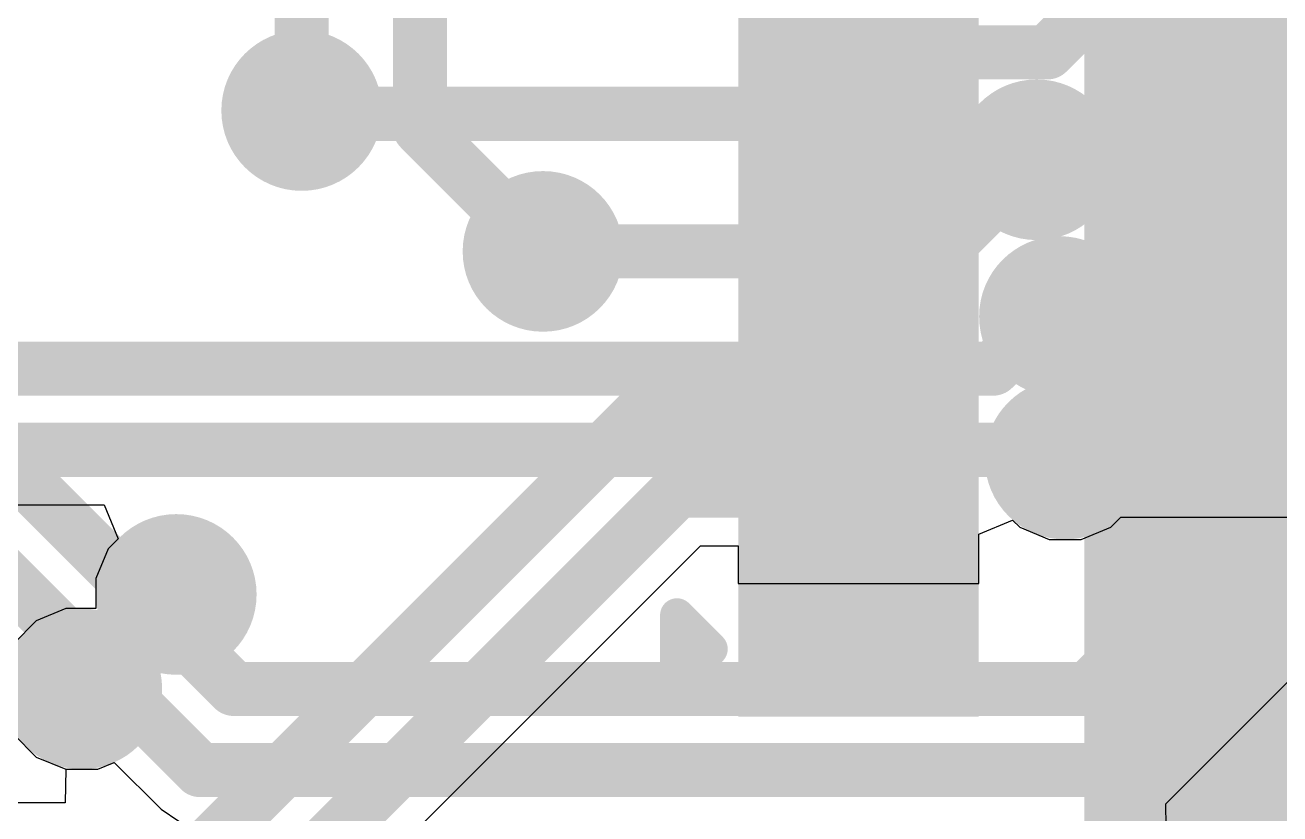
# Model space of a CAD drawing. Header units: inches. Extents: x -2.7 to 28.9, y -2.7 to 27.9.
# Drawn here: x 7.115 to 11.826, y 3.252 to 6.214 of the extents above; entities that cross this region are included whole.
import ezdxf

# ---------------------------------------------------------------- set-up
doc = ezdxf.new("R2010")
doc.units = ezdxf.units.IN
for name, color, linetype in [('Bottom Layer', 5, 'Continuous'), ('Bottom Solder', 6, 'Continuous'), ('Top Layer', 1, 'Continuous'), ('Top Overlay', 2, 'Continuous'), ('Top Paste', 8, 'Continuous'), ('Top Solder', 216, 'Continuous'), ('Via Holes', 16, 'Continuous')]:
    doc.layers.add(name, color=color, linetype=linetype)

# ---------------------------------------------------------------- blocks, each defined once
blk = doc.blocks.new('10152803_00011LF_3')
at = {"layer": 'Top Layer'}
for points in [[(-3.15, 6.12), (-2.85, 6.12), (-2.85, 5.42), (-3.15, 5.42)], [(-2.65, 6.12), (-2.35, 6.12), (-2.35, 5.42), (-2.65, 5.42)], [(-2.15, 6.12), (-1.85, 6.12), (-1.85, 5.42), (-2.15, 5.42)], [(-1.65, 6.12), (-1.35, 6.12), (-1.35, 5.42), (-1.65, 5.42)], [(-1.15, 6.12), (-0.85, 6.12), (-0.85, 5.42), (-1.15, 5.42)], [(-3.6, 4.82), (-2.6, 4.82), (-2.6, 4.12), (-3.6, 4.12)], [(-2.4, 4.82), (-2.1, 4.82), (-2.1, 4.12), (-2.4, 4.12)], [(-1.9, 4.82), (-1.6, 4.82), (-1.6, 4.12), (-1.9, 4.12)], [(-1.4, 4.82), (-1.1, 4.82), (-1.1, 4.12), (-1.4, 4.12)], [(-0.9, 4.82), (-0.6, 4.82), (-0.6, 4.12), (-0.9, 4.12)]]:
    blk.add_hatch(color=1, dxfattribs=at).paths.add_polyline_path(points)
at = {"layer": 'Top Paste'}
for points in [[(-3.15, 6.12), (-2.85, 6.12), (-2.85, 5.42), (-3.15, 5.42)], [(-2.65, 6.12), (-2.35, 6.12), (-2.35, 5.42), (-2.65, 5.42)], [(-2.15, 6.12), (-1.85, 6.12), (-1.85, 5.42), (-2.15, 5.42)], [(-1.65, 6.12), (-1.35, 6.12), (-1.35, 5.42), (-1.65, 5.42)], [(-1.15, 6.12), (-0.85, 6.12), (-0.85, 5.42), (-1.15, 5.42)], [(-3.6, 4.82), (-2.6, 4.82), (-2.6, 4.12), (-3.6, 4.12)], [(-2.4, 4.82), (-2.1, 4.82), (-2.1, 4.12), (-2.4, 4.12)], [(-1.9, 4.82), (-1.6, 4.82), (-1.6, 4.12), (-1.9, 4.12)], [(-1.4, 4.82), (-1.1, 4.82), (-1.1, 4.12), (-1.4, 4.12)], [(-0.9, 4.82), (-0.6, 4.82), (-0.6, 4.12), (-0.9, 4.12)]]:
    blk.add_hatch(color=8, dxfattribs=at).paths.add_polyline_path(points)
at = {"layer": 'Top Solder'}
for points in [[(-3.2516, 6.2216), (-2.7484, 6.2216), (-2.7484, 5.3184), (-3.2516, 5.3184)], [(-2.7516, 6.2216), (-2.2484, 6.2216), (-2.2484, 5.3184), (-2.7516, 5.3184)], [(-2.2516, 6.2216), (-1.7484, 6.2216), (-1.7484, 5.3184), (-2.2516, 5.3184)], [(-1.7516, 6.2216), (-1.2484, 6.2216), (-1.2484, 5.3184), (-1.7516, 5.3184)], [(-1.2516, 6.2216), (-0.7484, 6.2216), (-0.7484, 5.3184), (-1.2516, 5.3184)], [(-0.7516, 6.2216), (-0.2484, 6.2216), (-0.2484, 5.3184), (-0.7516, 5.3184)], [(-3.7016, 4.9216), (-2.4984, 4.9216), (-2.4984, 4.0184), (-3.7016, 4.0184)], [(-2.5016, 4.9216), (-1.9984, 4.9216), (-1.9984, 4.0184), (-2.5016, 4.0184)], [(-2.0016, 4.9216), (-1.4984, 4.9216), (-1.4984, 4.0184), (-2.0016, 4.0184)], [(-1.5016, 4.9216), (-0.9984, 4.9216), (-0.9984, 4.0184), (-1.5016, 4.0184)], [(-1.0016, 4.9216), (-0.4984, 4.9216), (-0.4984, 4.0184), (-1.0016, 4.0184)]]:
    blk.add_hatch(color=216, dxfattribs=at).paths.add_polyline_path(points)
at = {"layer": 'Top Overlay'}
for points in [[(-3.1242, 6.4516, 0.127, 0.127, 0), (-2.9972, 6.3246, 0.127, 0.127, 0)], [(-3.1242, 6.4516, 0.127, 0.127, 0), (-2.8702, 6.4516, 0.127, 0.127, 0)], [(-2.8702, 6.4516, 0.127, 0.127, 0), (-2.9972, 6.3246, 0.127, 0.127, 0)]]:
    blk.add_lwpolyline(points, format="xyseb", dxfattribs=at)
for points in [[(-3.1559, 6.4516, 0.0635, 0.0635, 1), (-3.0924, 6.4516, 0.0635, 0.0635, 1)], [(-3.1559, 6.4516, 0.0635, 0.0635, 1), (-3.0924, 6.4516, 0.0635, 0.0635, 1)], [(-2.9019, 6.4516, 0.0635, 0.0635, 1), (-2.8384, 6.4516, 0.0635, 0.0635, 1)], [(-2.9019, 6.4516, 0.0635, 0.0635, 1), (-2.8384, 6.4516, 0.0635, 0.0635, 1)], [(-3.029, 6.3246, 0.0635, 0.0635, 1), (-2.9655, 6.3246, 0.0635, 0.0635, 1)], [(-3.029, 6.3246, 0.0635, 0.0635, 1), (-2.9655, 6.3246, 0.0635, 0.0635, 1)]]:
    blk.add_lwpolyline(points, format="xyseb", close=True, dxfattribs=at)

msp = doc.modelspace()

# ---------------------------------------------------------------- hatches: boundary and pattern name
at = {"layer": 'Bottom Layer'}
h = msp.add_hatch(color=5, dxfattribs=at)
edge = h.paths.add_edge_path()
edge.add_arc((8.1534, 5.8928), 0.2, 0, 360)
h = msp.add_hatch(color=5, dxfattribs=at)
edge = h.paths.add_edge_path()
edge.add_arc((10.9132, 5.7079), 0.2, 0, 360)
h = msp.add_hatch(color=5, dxfattribs=at)
edge = h.paths.add_edge_path()
edge.add_arc((9.0595, 5.3638), 0.2, 0, 360)
h = msp.add_hatch(color=5, dxfattribs=at)
edge = h.paths.add_edge_path()
edge.add_arc((10.9986, 5.1193), 0.2, 0, 360)
h = msp.add_hatch(color=5, dxfattribs=at)
edge = h.paths.add_edge_path()
edge.add_arc((11.0202, 4.584), 0.2, 0, 360)
h = msp.add_hatch(color=5, dxfattribs=at)
edge = h.paths.add_edge_path()
edge.add_arc((7.6826, 4.0758), 0.2, 0, 360)
h = msp.add_hatch(color=5, dxfattribs=at)
edge = h.paths.add_edge_path()
edge.add_arc((7.3279, 3.7211), 0.2, 0, 360)
at = {"layer": 'Bottom Solder'}
h = msp.add_hatch(color=6, dxfattribs=at)
edge = h.paths.add_edge_path()
edge.add_arc((8.1534, 5.8928), 0.3016, 0, 360)
h = msp.add_hatch(color=6, dxfattribs=at)
edge = h.paths.add_edge_path()
edge.add_arc((10.9132, 5.7079), 0.3016, 0, 360)
h = msp.add_hatch(color=6, dxfattribs=at)
edge = h.paths.add_edge_path()
edge.add_arc((9.0595, 5.3638), 0.3016, 0, 360)
h = msp.add_hatch(color=6, dxfattribs=at)
edge = h.paths.add_edge_path()
edge.add_arc((10.9986, 5.1193), 0.3016, 0, 360)
h = msp.add_hatch(color=6, dxfattribs=at)
edge = h.paths.add_edge_path()
edge.add_arc((11.0202, 4.584), 0.3016, 0, 360)
h = msp.add_hatch(color=6, dxfattribs=at)
edge = h.paths.add_edge_path()
edge.add_arc((7.6826, 4.0758), 0.3016, 0, 360)
h = msp.add_hatch(color=6, dxfattribs=at)
edge = h.paths.add_edge_path()
edge.add_arc((7.3279, 3.7211), 0.3016, 0, 360)
at = {"layer": 'Top Layer'}
h = msp.add_hatch(color=1, dxfattribs=at)
edge = h.paths.add_edge_path()
edge.add_arc((8.1534, 5.8928), 0.2, 0, 360)
h = msp.add_hatch(color=1, dxfattribs=at)
edge = h.paths.add_edge_path()
edge.add_arc((10.9132, 5.7079), 0.2, 0, 360)
h = msp.add_hatch(color=1, dxfattribs=at)
edge = h.paths.add_edge_path()
edge.add_arc((9.0595, 5.3638), 0.2, 0, 360)
h = msp.add_hatch(color=1, dxfattribs=at)
edge = h.paths.add_edge_path()
edge.add_arc((10.9986, 5.1193), 0.2, 0, 360)
h = msp.add_hatch(color=1, dxfattribs=at)
edge = h.paths.add_edge_path()
edge.add_arc((11.0202, 4.584), 0.2, 0, 360)
h = msp.add_hatch(color=1, dxfattribs=at)
edge = h.paths.add_edge_path()
edge.add_arc((7.6826, 4.0758), 0.2, 0, 360)
h = msp.add_hatch(color=1, dxfattribs=at)
edge = h.paths.add_edge_path()
edge.add_arc((7.3279, 3.7211), 0.2, 0, 360)
at = {"layer": 'Top Solder'}
h = msp.add_hatch(color=216, dxfattribs=at)
edge = h.paths.add_edge_path()
edge.add_arc((8.1534, 5.8928), 0.3016, 0, 360)
h = msp.add_hatch(color=216, dxfattribs=at)
edge = h.paths.add_edge_path()
edge.add_arc((10.9132, 5.7079), 0.3016, 0, 360)
h = msp.add_hatch(color=216, dxfattribs=at)
edge = h.paths.add_edge_path()
edge.add_arc((9.0595, 5.3638), 0.3016, 0, 360)
h = msp.add_hatch(color=216, dxfattribs=at)
edge = h.paths.add_edge_path()
edge.add_arc((10.9986, 5.1193), 0.3016, 0, 360)
h = msp.add_hatch(color=216, dxfattribs=at)
edge = h.paths.add_edge_path()
edge.add_arc((11.0202, 4.584), 0.3016, 0, 360)
h = msp.add_hatch(color=216, dxfattribs=at)
edge = h.paths.add_edge_path()
edge.add_arc((7.6826, 4.0758), 0.3016, 0, 360)
h = msp.add_hatch(color=216, dxfattribs=at)
edge = h.paths.add_edge_path()
edge.add_arc((7.3279, 3.7211), 0.3016, 0, 360)
at = {"layer": 'Via Holes'}
h = msp.add_hatch(color=7, dxfattribs=at)
edge = h.paths.add_edge_path()
edge.add_arc((8.1534, 5.8928), 0.1, 0, 360)
h = msp.add_hatch(color=7, dxfattribs=at)
edge = h.paths.add_edge_path()
edge.add_arc((10.9132, 5.7079), 0.1, 0, 360)
h = msp.add_hatch(color=7, dxfattribs=at)
edge = h.paths.add_edge_path()
edge.add_arc((9.0595, 5.3638), 0.1, 0, 360)
h = msp.add_hatch(color=7, dxfattribs=at)
edge = h.paths.add_edge_path()
edge.add_arc((10.9986, 5.1193), 0.1, 0, 360)
h = msp.add_hatch(color=7, dxfattribs=at)
edge = h.paths.add_edge_path()
edge.add_arc((11.0202, 4.584), 0.1, 0, 360)
h = msp.add_hatch(color=7, dxfattribs=at)
edge = h.paths.add_edge_path()
edge.add_arc((7.6826, 4.0758), 0.1, 0, 360)
h = msp.add_hatch(color=7, dxfattribs=at)
edge = h.paths.add_edge_path()
edge.add_arc((7.3279, 3.7211), 0.1, 0, 360)

# ---------------------------------------------------------------- linework, layer by layer
at = {"layer": 'Bottom Layer'}
for p, q in [((4.0053, 4.4116), (7.4122, 4.4116)), ((7.4122, 4.4116), (7.4649, 4.2846)), ((7.4269, 4.2466), (7.381, 4.1358)), ((7.4649, 4.2846), (7.4269, 4.2466)), ((7.381, 4.1358), (7.381, 4.0227)), ((7.2679, 4.0227), (7.1571, 3.9768)), ((7.381, 4.0227), (7.2679, 4.0227)), ((7.1571, 3.9768), (7.0722, 3.8919)), ((11.3983, 3.2898), (11.907, 3.7984)), ((7.0722, 3.5503), (7.1571, 3.4654)), ((7.1571, 3.4654), (7.2679, 3.4195)), ((7.3879, 3.4195), (7.45, 3.4452)), ((7.45, 3.4452), (7.6254, 3.2698)), ((7.2679, 3.4195), (7.3879, 3.4195)), ((7.6254, 3.2698), (7.6926, 3.2249)), ((11.3992, 3.2044), (11.3983, 3.2898))]:
    msp.add_line(p, q, dxfattribs=at)
for points in [[(11.6263, 4.2418, 0.2032, 0.2032, 0), (11.6263, 8.6405, 0.2032, 0.2032, 0)], [(8.5979, 5.8253, 0.2032, 0.2032, 0), (8.5979, 8.3693, 0.2032, 0.2032, 0)], [(8.1534, 5.8928, 0.2032, 0.2032, 0), (8.1534, 7.4168, 0.2032, 0.2032, 0)], [(9.7494, 6.7278, 0.2032, 0.2032, 0), (10.3661, 6.1111, 0.2032, 0.2032, 0)], [(10.9536, 6.1111, 0.2032, 0.2032, 0), (11.2927, 6.4503, 0.2032, 0.2032, 0)], [(10.3661, 6.1111, 0.2032, 0.2032, 0), (10.9536, 6.1111, 0.2032, 0.2032, 0)], [(8.5979, 5.8253, 0.2032, 0.2032, 0), (9.0595, 5.3638, 0.2032, 0.2032, 0)], [(10.5435, 5.3638, 0.2032, 0.2032, 0), (10.8876, 5.7079, 0.2032, 0.2032, 0)], [(10.8876, 5.7079, 0.2032, 0.2032, 0), (10.9132, 5.7079, 0.2032, 0.2032, 0)], [(9.0595, 5.3638, 0.2032, 0.2032, 0), (10.5435, 5.3638, 0.2032, 0.2032, 0)], [(10.7496, 4.9236, 0.2032, 0.2032, 0), (10.9453, 5.1193, 0.2032, 0.2032, 0)], [(10.9453, 5.1193, 0.2032, 0.2032, 0), (10.9986, 5.1193, 0.2032, 0.2032, 0)], [(4.1315, 4.9236, 0.2032, 0.2032, 0), (10.7496, 4.9236, 0.2032, 0.2032, 0)], [(4.0053, 4.6188, 0.2032, 0.2032, 0), (10.9854, 4.6188, 0.2032, 0.2032, 0)], [(10.9854, 4.6188, 0.2032, 0.2032, 0), (11.0202, 4.584, 0.2032, 0.2032, 0)], [(11.1056, 3.7211, 0.2032, 0.2032, 0), (11.6263, 4.2418, 0.2032, 0.2032, 0)], [(11.2319, 3.4163, 0.2032, 0.2032, 0), (11.9311, 4.1155, 0.2032, 0.2032, 0)], [(7.6826, 4.0758, 0.2032, 0.2032, 0), (7.7202, 4.0381, 0.2032, 0.2032, 0)], [(7.7202, 3.899, 0.2032, 0.2032, 0), (7.7202, 4.0381, 0.2032, 0.2032, 0)], [(7.7202, 3.899, 0.2032, 0.2032, 0), (7.8981, 3.7211, 0.2032, 0.2032, 0)], [(7.3279, 3.7211, 0.2032, 0.2032, 0), (7.3656, 3.6834, 0.2032, 0.2032, 0)], [(7.8981, 3.7211, 0.2032, 0.2032, 0), (11.1056, 3.7211, 0.2032, 0.2032, 0)], [(7.3656, 3.6834, 0.2032, 0.2032, 0), (7.5047, 3.6834, 0.2032, 0.2032, 0)], [(7.5047, 3.6834, 0.2032, 0.2032, 0), (7.7719, 3.4163, 0.2032, 0.2032, 0)], [(7.7719, 3.4163, 0.2032, 0.2032, 0), (11.2319, 3.4163, 0.2032, 0.2032, 0)]]:
    msp.add_lwpolyline(points, format="xyseb", dxfattribs=at)
for points in [[(10.3153, 6.1111, 0.1016, 0.1016, 1), (10.4169, 6.1111, 0.1016, 0.1016, 1)], [(10.3153, 6.1111, 0.1016, 0.1016, 1), (10.4169, 6.1111, 0.1016, 0.1016, 1)], [(10.9028, 6.1111, 0.1016, 0.1016, 1), (11.0044, 6.1111, 0.1016, 0.1016, 1)], [(10.9028, 6.1111, 0.1016, 0.1016, 1), (11.0044, 6.1111, 0.1016, 0.1016, 1)], [(8.1026, 5.8928, 0.1016, 0.1016, 1), (8.2042, 5.8928, 0.1016, 0.1016, 1)], [(8.5471, 5.8253, 0.1016, 0.1016, 1), (8.6487, 5.8253, 0.1016, 0.1016, 1)], [(8.5471, 5.8253, 0.1016, 0.1016, 1), (8.6487, 5.8253, 0.1016, 0.1016, 1)], [(10.8368, 5.7079, 0.1016, 0.1016, 1), (10.9384, 5.7079, 0.1016, 0.1016, 1)], [(10.8368, 5.7079, 0.1016, 0.1016, 1), (10.9384, 5.7079, 0.1016, 0.1016, 1)], [(10.8624, 5.7079, 0.1016, 0.1016, 1), (10.964, 5.7079, 0.1016, 0.1016, 1)], [(9.0087, 5.3638, 0.1016, 0.1016, 1), (9.1103, 5.3638, 0.1016, 0.1016, 1)], [(9.0087, 5.3638, 0.1016, 0.1016, 1), (9.1103, 5.3638, 0.1016, 0.1016, 1)], [(10.4927, 5.3638, 0.1016, 0.1016, 1), (10.5943, 5.3638, 0.1016, 0.1016, 1)], [(10.4927, 5.3638, 0.1016, 0.1016, 1), (10.5943, 5.3638, 0.1016, 0.1016, 1)], [(10.8945, 5.1193, 0.1016, 0.1016, 1), (10.9961, 5.1193, 0.1016, 0.1016, 1)], [(10.8945, 5.1193, 0.1016, 0.1016, 1), (10.9961, 5.1193, 0.1016, 0.1016, 1)], [(10.9478, 5.1193, 0.1016, 0.1016, 1), (11.0494, 5.1193, 0.1016, 0.1016, 1)], [(10.6988, 4.9236, 0.1016, 0.1016, 1), (10.8004, 4.9236, 0.1016, 0.1016, 1)], [(10.6988, 4.9236, 0.1016, 0.1016, 1), (10.8004, 4.9236, 0.1016, 0.1016, 1)], [(10.9346, 4.6188, 0.1016, 0.1016, 1), (11.0362, 4.6188, 0.1016, 0.1016, 1)], [(10.9346, 4.6188, 0.1016, 0.1016, 1), (11.0362, 4.6188, 0.1016, 0.1016, 1)], [(10.9694, 4.584, 0.1016, 0.1016, 1), (11.071, 4.584, 0.1016, 0.1016, 1)], [(11.5755, 4.2418, 0.1016, 0.1016, 1), (11.6771, 4.2418, 0.1016, 0.1016, 1)], [(11.5755, 4.2418, 0.1016, 0.1016, 1), (11.6771, 4.2418, 0.1016, 0.1016, 1)], [(7.6318, 4.0758, 0.1016, 0.1016, 1), (7.7334, 4.0758, 0.1016, 0.1016, 1)], [(7.6694, 4.0381, 0.1016, 0.1016, 1), (7.771, 4.0381, 0.1016, 0.1016, 1)], [(7.6694, 4.0381, 0.1016, 0.1016, 1), (7.771, 4.0381, 0.1016, 0.1016, 1)], [(7.6694, 3.899, 0.1016, 0.1016, 1), (7.771, 3.899, 0.1016, 0.1016, 1)], [(7.6694, 3.899, 0.1016, 0.1016, 1), (7.771, 3.899, 0.1016, 0.1016, 1)], [(7.2771, 3.7211, 0.1016, 0.1016, 1), (7.3787, 3.7211, 0.1016, 0.1016, 1)], [(7.8473, 3.7211, 0.1016, 0.1016, 1), (7.9489, 3.7211, 0.1016, 0.1016, 1)], [(7.8473, 3.7211, 0.1016, 0.1016, 1), (7.9489, 3.7211, 0.1016, 0.1016, 1)], [(11.0548, 3.7211, 0.1016, 0.1016, 1), (11.1564, 3.7211, 0.1016, 0.1016, 1)], [(11.0548, 3.7211, 0.1016, 0.1016, 1), (11.1564, 3.7211, 0.1016, 0.1016, 1)], [(7.3148, 3.6834, 0.1016, 0.1016, 1), (7.4164, 3.6834, 0.1016, 0.1016, 1)], [(7.3148, 3.6834, 0.1016, 0.1016, 1), (7.4164, 3.6834, 0.1016, 0.1016, 1)], [(7.4539, 3.6834, 0.1016, 0.1016, 1), (7.5555, 3.6834, 0.1016, 0.1016, 1)], [(7.4539, 3.6834, 0.1016, 0.1016, 1), (7.5555, 3.6834, 0.1016, 0.1016, 1)], [(7.7211, 3.4163, 0.1016, 0.1016, 1), (7.8227, 3.4163, 0.1016, 0.1016, 1)], [(7.7211, 3.4163, 0.1016, 0.1016, 1), (7.8227, 3.4163, 0.1016, 0.1016, 1)], [(11.1811, 3.4163, 0.1016, 0.1016, 1), (11.2827, 3.4163, 0.1016, 0.1016, 1)], [(11.1811, 3.4163, 0.1016, 0.1016, 1), (11.2827, 3.4163, 0.1016, 0.1016, 1)]]:
    msp.add_lwpolyline(points, format="xyseb", close=True, dxfattribs=at)
at = {"layer": 'Top Layer'}
for p, q in [((10.6959, 4.3021), (10.8229, 4.3547)), ((10.8229, 4.3547), (10.8494, 4.3283)), ((11.191, 4.3283), (11.2293, 4.3665)), ((11.2293, 4.3665), (11.9959, 4.3665)), ((10.6959, 4.1165), (10.6959, 4.3021)), ((10.8494, 4.3283), (10.9602, 4.2824)), ((11.0802, 4.2824), (11.191, 4.3283)), ((8.0269, 2.6348), (9.6506, 4.2585)), ((9.6506, 4.2585), (9.7927, 4.2585)), ((9.7927, 4.2585), (9.7927, 4.1165)), ((10.9602, 4.2824), (11.0802, 4.2824)), ((9.7927, 4.1165), (10.6959, 4.1165)), ((7.0722, 3.5503), (7.1571, 3.4654)), ((7.1571, 3.4654), (7.2679, 3.4195)), ((7.2679, 3.4195), (7.266, 3.2933)), ((7.266, 3.2933), (4.7721, 3.2933))]:
    msp.add_line(p, q, dxfattribs=at)
for points in [[(8.1534, 5.8928, 0.2032, 0.2032, 0), (8.1657, 5.8805, 0.2032, 0.2032, 0)], [(8.1657, 5.8805, 0.2032, 0.2032, 0), (10.2319, 5.8805, 0.2032, 0.2032, 0)], [(10.2319, 5.8805, 0.2032, 0.2032, 0), (10.2443, 5.8681, 0.2032, 0.2032, 0)], [(10.6108, 5.4165, 0.2032, 0.2032, 0), (10.8124, 5.6181, 0.2032, 0.2032, 0)], [(10.8124, 5.6181, 0.2032, 0.2032, 0), (11.5443, 5.6181, 0.2032, 0.2032, 0)], [(10.2443, 5.3681, 0.2032, 0.2032, 0), (10.2927, 5.4165, 0.2032, 0.2032, 0)], [(10.2927, 5.4165, 0.2032, 0.2032, 0), (10.6108, 5.4165, 0.2032, 0.2032, 0)], [(9.0595, 5.3638, 0.2032, 0.2032, 0), (10.24, 5.3638, 0.2032, 0.2032, 0)], [(10.24, 5.3638, 0.2032, 0.2032, 0), (10.2443, 5.3681, 0.2032, 0.2032, 0)], [(10.9986, 5.1193, 0.2032, 0.2032, 0), (10.9992, 5.1187, 0.2032, 0.2032, 0)], [(10.9992, 5.1187, 0.2032, 0.2032, 0), (11.5437, 5.1187, 0.2032, 0.2032, 0)], [(11.5437, 5.1187, 0.2032, 0.2032, 0), (11.5443, 5.1181, 0.2032, 0.2032, 0)], [(10.1959, 4.8197, 0.2032, 0.2032, 0), (10.2443, 4.8681, 0.2032, 0.2032, 0)], [(6.8168, 4.8024, 0.2032, 0.2032, 0), (7.5058, 4.1134, 0.2032, 0.2032, 0)], [(9.8769, 4.7705, 0.2032, 0.2032, 0), (9.9261, 4.8197, 0.2032, 0.2032, 0)], [(9.9261, 4.8197, 0.2032, 0.2032, 0), (10.1959, 4.8197, 0.2032, 0.2032, 0)], [(7.7541, 3.0861, 0.2032, 0.2032, 0), (9.4385, 4.7705, 0.2032, 0.2032, 0)], [(9.4385, 4.7705, 0.2032, 0.2032, 0), (9.8769, 4.7705, 0.2032, 0.2032, 0)], [(11.5272, 4.601, 0.2032, 0.2032, 0), (11.5443, 4.6181, 0.2032, 0.2032, 0)], [(11.0202, 4.584, 0.2032, 0.2032, 0), (11.0373, 4.601, 0.2032, 0.2032, 0)], [(11.0373, 4.601, 0.2032, 0.2032, 0), (11.5272, 4.601, 0.2032, 0.2032, 0)], [(6.6906, 4.4976, 0.2032, 0.2032, 0), (7.2902, 3.8979, 0.2032, 0.2032, 0)], [(7.8804, 2.7813, 0.2032, 0.2032, 0), (9.5648, 4.4657, 0.2032, 0.2032, 0)], [(9.5648, 4.4657, 0.2032, 0.2032, 0), (9.8769, 4.4657, 0.2032, 0.2032, 0)], [(9.8769, 4.4657, 0.2032, 0.2032, 0), (9.9261, 4.4165, 0.2032, 0.2032, 0)], [(9.9261, 4.4165, 0.2032, 0.2032, 0), (10.1959, 4.4165, 0.2032, 0.2032, 0)], [(10.1959, 4.4165, 0.2032, 0.2032, 0), (10.2443, 4.3681, 0.2032, 0.2032, 0)]]:
    msp.add_lwpolyline(points, format="xyseb", dxfattribs=at)
for points in [[(8.1026, 5.8928, 0.1016, 0.1016, 1), (8.2042, 5.8928, 0.1016, 0.1016, 1)], [(8.1149, 5.8805, 0.1016, 0.1016, 1), (8.2165, 5.8805, 0.1016, 0.1016, 1)], [(8.1149, 5.8805, 0.1016, 0.1016, 1), (8.2165, 5.8805, 0.1016, 0.1016, 1)], [(10.1811, 5.8805, 0.1016, 0.1016, 1), (10.2827, 5.8805, 0.1016, 0.1016, 1)], [(10.1811, 5.8805, 0.1016, 0.1016, 1), (10.2827, 5.8805, 0.1016, 0.1016, 1)], [(10.1935, 5.8681, 0.1016, 0.1016, 1), (10.2951, 5.8681, 0.1016, 0.1016, 1)], [(10.7616, 5.6181, 0.1016, 0.1016, 1), (10.8632, 5.6181, 0.1016, 0.1016, 1)], [(10.7616, 5.6181, 0.1016, 0.1016, 1), (10.8632, 5.6181, 0.1016, 0.1016, 1)], [(11.4935, 5.6181, 0.1016, 0.1016, 1), (11.5951, 5.6181, 0.1016, 0.1016, 1)], [(10.2419, 5.4165, 0.1016, 0.1016, 1), (10.3435, 5.4165, 0.1016, 0.1016, 1)], [(10.2419, 5.4165, 0.1016, 0.1016, 1), (10.3435, 5.4165, 0.1016, 0.1016, 1)], [(10.56, 5.4165, 0.1016, 0.1016, 1), (10.6616, 5.4165, 0.1016, 0.1016, 1)], [(10.56, 5.4165, 0.1016, 0.1016, 1), (10.6616, 5.4165, 0.1016, 0.1016, 1)], [(9.0087, 5.3638, 0.1016, 0.1016, 1), (9.1103, 5.3638, 0.1016, 0.1016, 1)], [(10.1892, 5.3638, 0.1016, 0.1016, 1), (10.2908, 5.3638, 0.1016, 0.1016, 1)], [(10.1892, 5.3638, 0.1016, 0.1016, 1), (10.2908, 5.3638, 0.1016, 0.1016, 1)], [(10.1935, 5.3681, 0.1016, 0.1016, 1), (10.2951, 5.3681, 0.1016, 0.1016, 1)], [(10.1935, 5.3681, 0.1016, 0.1016, 1), (10.2951, 5.3681, 0.1016, 0.1016, 1)], [(10.9478, 5.1193, 0.1016, 0.1016, 1), (11.0494, 5.1193, 0.1016, 0.1016, 1)], [(10.9484, 5.1187, 0.1016, 0.1016, 1), (11.05, 5.1187, 0.1016, 0.1016, 1)], [(10.9484, 5.1187, 0.1016, 0.1016, 1), (11.05, 5.1187, 0.1016, 0.1016, 1)], [(11.4929, 5.1187, 0.1016, 0.1016, 1), (11.5945, 5.1187, 0.1016, 0.1016, 1)], [(11.4929, 5.1187, 0.1016, 0.1016, 1), (11.5945, 5.1187, 0.1016, 0.1016, 1)], [(11.4935, 5.1181, 0.1016, 0.1016, 1), (11.5951, 5.1181, 0.1016, 0.1016, 1)], [(10.1935, 4.8681, 0.1016, 0.1016, 1), (10.2951, 4.8681, 0.1016, 0.1016, 1)], [(9.8753, 4.8197, 0.1016, 0.1016, 1), (9.9769, 4.8197, 0.1016, 0.1016, 1)], [(9.8753, 4.8197, 0.1016, 0.1016, 1), (9.9769, 4.8197, 0.1016, 0.1016, 1)], [(10.1451, 4.8197, 0.1016, 0.1016, 1), (10.2467, 4.8197, 0.1016, 0.1016, 1)], [(10.1451, 4.8197, 0.1016, 0.1016, 1), (10.2467, 4.8197, 0.1016, 0.1016, 1)], [(9.3877, 4.7705, 0.1016, 0.1016, 1), (9.4893, 4.7705, 0.1016, 0.1016, 1)], [(9.3877, 4.7705, 0.1016, 0.1016, 1), (9.4893, 4.7705, 0.1016, 0.1016, 1)], [(9.8261, 4.7705, 0.1016, 0.1016, 1), (9.9277, 4.7705, 0.1016, 0.1016, 1)], [(9.8261, 4.7705, 0.1016, 0.1016, 1), (9.9277, 4.7705, 0.1016, 0.1016, 1)], [(11.4935, 4.6181, 0.1016, 0.1016, 1), (11.5951, 4.6181, 0.1016, 0.1016, 1)], [(10.9694, 4.584, 0.1016, 0.1016, 1), (11.071, 4.584, 0.1016, 0.1016, 1)], [(10.9865, 4.601, 0.1016, 0.1016, 1), (11.0881, 4.601, 0.1016, 0.1016, 1)], [(10.9865, 4.601, 0.1016, 0.1016, 1), (11.0881, 4.601, 0.1016, 0.1016, 1)], [(11.4764, 4.601, 0.1016, 0.1016, 1), (11.578, 4.601, 0.1016, 0.1016, 1)], [(11.4764, 4.601, 0.1016, 0.1016, 1), (11.578, 4.601, 0.1016, 0.1016, 1)], [(9.514, 4.4657, 0.1016, 0.1016, 1), (9.6156, 4.4657, 0.1016, 0.1016, 1)], [(9.514, 4.4657, 0.1016, 0.1016, 1), (9.6156, 4.4657, 0.1016, 0.1016, 1)], [(9.8261, 4.4657, 0.1016, 0.1016, 1), (9.9277, 4.4657, 0.1016, 0.1016, 1)], [(9.8261, 4.4657, 0.1016, 0.1016, 1), (9.9277, 4.4657, 0.1016, 0.1016, 1)], [(9.8753, 4.4165, 0.1016, 0.1016, 1), (9.9769, 4.4165, 0.1016, 0.1016, 1)], [(9.8753, 4.4165, 0.1016, 0.1016, 1), (9.9769, 4.4165, 0.1016, 0.1016, 1)], [(10.1451, 4.4165, 0.1016, 0.1016, 1), (10.2467, 4.4165, 0.1016, 0.1016, 1)], [(10.1451, 4.4165, 0.1016, 0.1016, 1), (10.2467, 4.4165, 0.1016, 0.1016, 1)], [(10.1935, 4.3681, 0.1016, 0.1016, 1), (10.2951, 4.3681, 0.1016, 0.1016, 1)], [(7.455, 4.1134, 0.1016, 0.1016, 1), (7.5566, 4.1134, 0.1016, 0.1016, 1)], [(7.2394, 3.8979, 0.1016, 0.1016, 1), (7.341, 3.8979, 0.1016, 0.1016, 1)]]:
    msp.add_lwpolyline(points, format="xyseb", close=True, dxfattribs=at)

# ---------------------------------------------------------------- block references
at = {"rotation": 90}
msp.add_blockref('10152803_00011LF_3', (16.0143, 6.8681), dxfattribs=at)

doc.saveas('drawing.dxf')
